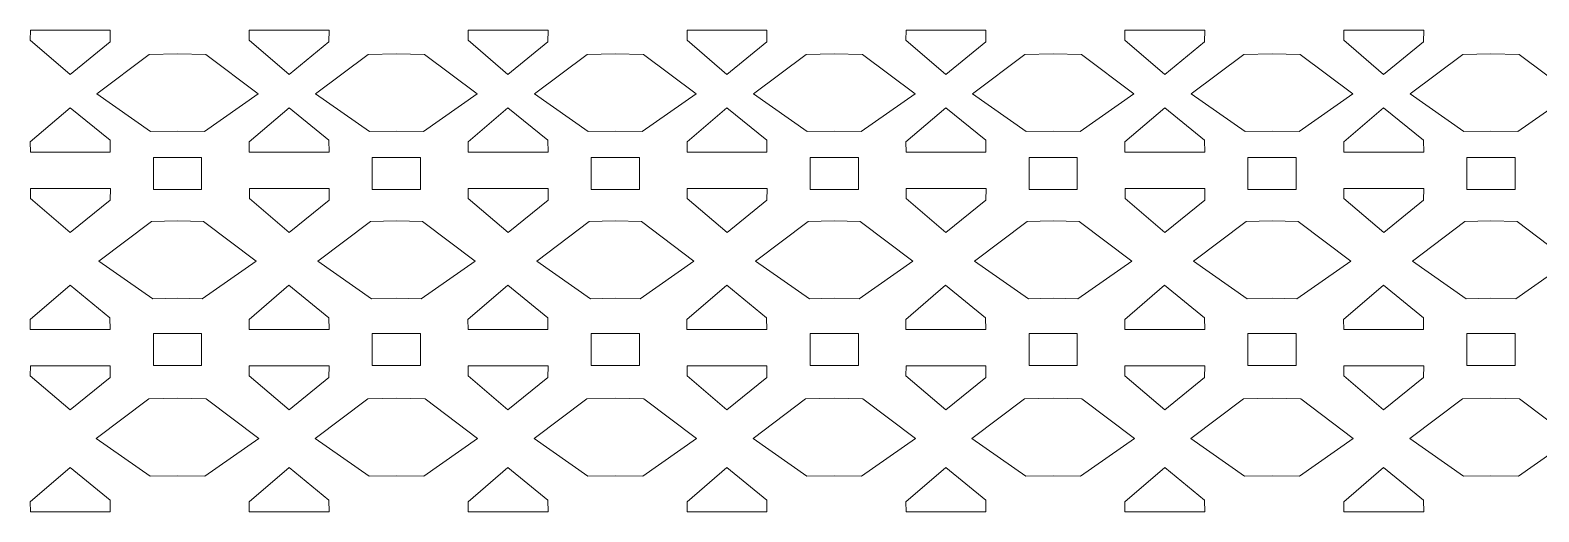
# Model space of a CAD drawing. Header units: centimetres. Extents: x 48.6 to 144.2, y -26.5 to -11.5.
# Drawn here: x 48.56 to 95.48, y -26.52 to -11.52 of the extents above; entities that cross this region are included whole.
import ezdxf

# ---------------------------------------------------------------- set-up
doc = ezdxf.new("R2010")
doc.units = ezdxf.units.CM
doc.header["$MEASUREMENT"] = 0
doc.layers.add('Katman 1', color=7, linetype='Continuous')

msp = doc.modelspace()

# ---------------------------------------------------------------- linework, layer by layer
at = {"layer": 'Katman 1', "color": 250, "lineweight": 20}
for points, knots in [([(48.56285, -11.52119), (48.56285, -11.52119), (51.04819, -11.52119), (51.04819, -11.52119), (51.04819, -11.52119), (51.0415, -11.8886), (51.0415, -11.8886), (51.0415, -11.8886), (49.80057, -12.89728), (49.80057, -12.89728), (49.80057, -12.89728), (48.56167, -11.83512), (48.56167, -11.83512), (48.56167, -11.83512), (48.56285, -11.52119), (48.56285, -11.52119)], [0, 0, 0, 0, 0.2, 0.2, 0.2, 0.4, 0.4, 0.4, 0.6, 0.6, 0.6, 0.8, 0.8, 0.8, 1, 1, 1, 1]), ([(55.37227, -11.52119), (55.37227, -11.52119), (57.85761, -11.52119), (57.85761, -11.52119), (57.85761, -11.52119), (57.85092, -11.8886), (57.85092, -11.8886), (57.85092, -11.8886), (56.60999, -12.89728), (56.60999, -12.89728), (56.60999, -12.89728), (55.37109, -11.83512), (55.37109, -11.83512), (55.37109, -11.83512), (55.37227, -11.52119), (55.37227, -11.52119)], [0, 0, 0, 0, 0.2, 0.2, 0.2, 0.4, 0.4, 0.4, 0.6, 0.6, 0.6, 0.8, 0.8, 0.8, 1, 1, 1, 1]), ([(62.18169, -11.52119), (62.18169, -11.52119), (64.66703, -11.52119), (64.66703, -11.52119), (64.66703, -11.52119), (64.66034, -11.8886), (64.66034, -11.8886), (64.66034, -11.8886), (63.41941, -12.89728), (63.41941, -12.89728), (63.41941, -12.89728), (62.18051, -11.83512), (62.18051, -11.83512), (62.18051, -11.83512), (62.18169, -11.52119), (62.18169, -11.52119)], [0, 0, 0, 0, 0.2, 0.2, 0.2, 0.4, 0.4, 0.4, 0.6, 0.6, 0.6, 0.8, 0.8, 0.8, 1, 1, 1, 1]), ([(68.99111, -11.52119), (68.99111, -11.52119), (71.47645, -11.52119), (71.47645, -11.52119), (71.47645, -11.52119), (71.46976, -11.8886), (71.46976, -11.8886), (71.46976, -11.8886), (70.22883, -12.89728), (70.22883, -12.89728), (70.22883, -12.89728), (68.98993, -11.83512), (68.98993, -11.83512), (68.98993, -11.83512), (68.99111, -11.52119), (68.99111, -11.52119)], [0, 0, 0, 0, 0.2, 0.2, 0.2, 0.4, 0.4, 0.4, 0.6, 0.6, 0.6, 0.8, 0.8, 0.8, 1, 1, 1, 1]), ([(75.80053, -11.52119), (75.80053, -11.52119), (78.28587, -11.52119), (78.28587, -11.52119), (78.28587, -11.52119), (78.27918, -11.8886), (78.27918, -11.8886), (78.27918, -11.8886), (77.03825, -12.89728), (77.03825, -12.89728), (77.03825, -12.89728), (75.79935, -11.83512), (75.79935, -11.83512), (75.79935, -11.83512), (75.80053, -11.52119), (75.80053, -11.52119)], [0, 0, 0, 0, 0.2, 0.2, 0.2, 0.4, 0.4, 0.4, 0.6, 0.6, 0.6, 0.8, 0.8, 0.8, 1, 1, 1, 1]), ([(82.60995, -11.52119), (82.60995, -11.52119), (85.09529, -11.52119), (85.09529, -11.52119), (85.09529, -11.52119), (85.0886, -11.8886), (85.0886, -11.8886), (85.0886, -11.8886), (83.84767, -12.89728), (83.84767, -12.89728), (83.84767, -12.89728), (82.60877, -11.83512), (82.60877, -11.83512), (82.60877, -11.83512), (82.60995, -11.52119), (82.60995, -11.52119)], [0, 0, 0, 0, 0.2, 0.2, 0.2, 0.4, 0.4, 0.4, 0.6, 0.6, 0.6, 0.8, 0.8, 0.8, 1, 1, 1, 1]), ([(89.41937, -11.52119), (89.41937, -11.52119), (91.90471, -11.52119), (91.90471, -11.52119), (91.90471, -11.52119), (91.89802, -11.8886), (91.89802, -11.8886), (91.89802, -11.8886), (90.65709, -12.89728), (90.65709, -12.89728), (90.65709, -12.89728), (89.41819, -11.83512), (89.41819, -11.83512), (89.41819, -11.83512), (89.41937, -11.52119), (89.41937, -11.52119)], [0, 0, 0, 0, 0.2, 0.2, 0.2, 0.4, 0.4, 0.4, 0.6, 0.6, 0.6, 0.8, 0.8, 0.8, 1, 1, 1, 1]), ([(53.14014, -14.66403), (53.14014, -14.66403), (52.3002, -14.67721), (52.3002, -14.67721), (52.3002, -14.67721), (50.62615, -13.50658), (50.62615, -13.50658), (50.62615, -13.50658), (52.26184, -12.27575), (52.26184, -12.27575), (52.26184, -12.27575), (53.14014, -12.25529), (53.14014, -12.25529)], [0, 0, 0, 0, 0.25, 0.25, 0.25, 0.5, 0.5, 0.5, 0.75, 0.75, 0.75, 1, 1, 1, 1]), ([(53.14014, -14.66403), (53.14014, -14.66403), (53.98008, -14.67721), (53.98008, -14.67721), (53.98008, -14.67721), (55.65413, -13.50658), (55.65413, -13.50658), (55.65413, -13.50658), (54.01844, -12.27575), (54.01844, -12.27575), (54.01844, -12.27575), (53.14014, -12.25529), (53.14014, -12.25529)], [0, 0, 0, 0, 0.25, 0.25, 0.25, 0.5, 0.5, 0.5, 0.75, 0.75, 0.75, 1, 1, 1, 1]), ([(59.94956, -14.66403), (59.94956, -14.66403), (59.10962, -14.67721), (59.10962, -14.67721), (59.10962, -14.67721), (57.43557, -13.50658), (57.43557, -13.50658), (57.43557, -13.50658), (59.07126, -12.27575), (59.07126, -12.27575), (59.07126, -12.27575), (59.94956, -12.25529), (59.94956, -12.25529)], [0, 0, 0, 0, 0.25, 0.25, 0.25, 0.5, 0.5, 0.5, 0.75, 0.75, 0.75, 1, 1, 1, 1]), ([(59.94956, -14.66403), (59.94956, -14.66403), (60.7895, -14.67721), (60.7895, -14.67721), (60.7895, -14.67721), (62.46355, -13.50658), (62.46355, -13.50658), (62.46355, -13.50658), (60.82786, -12.27575), (60.82786, -12.27575), (60.82786, -12.27575), (59.94956, -12.25529), (59.94956, -12.25529)], [0, 0, 0, 0, 0.25, 0.25, 0.25, 0.5, 0.5, 0.5, 0.75, 0.75, 0.75, 1, 1, 1, 1]), ([(66.75898, -14.66403), (66.75898, -14.66403), (65.91904, -14.67721), (65.91904, -14.67721), (65.91904, -14.67721), (64.24499, -13.50658), (64.24499, -13.50658), (64.24499, -13.50658), (65.88068, -12.27575), (65.88068, -12.27575), (65.88068, -12.27575), (66.75898, -12.25529), (66.75898, -12.25529)], [0, 0, 0, 0, 0.25, 0.25, 0.25, 0.5, 0.5, 0.5, 0.75, 0.75, 0.75, 1, 1, 1, 1]), ([(66.75898, -14.66403), (66.75898, -14.66403), (67.59892, -14.67721), (67.59892, -14.67721), (67.59892, -14.67721), (69.27297, -13.50658), (69.27297, -13.50658), (69.27297, -13.50658), (67.63728, -12.27575), (67.63728, -12.27575), (67.63728, -12.27575), (66.75898, -12.25529), (66.75898, -12.25529)], [0, 0, 0, 0, 0.25, 0.25, 0.25, 0.5, 0.5, 0.5, 0.75, 0.75, 0.75, 1, 1, 1, 1]), ([(73.5684, -14.66403), (73.5684, -14.66403), (72.72846, -14.67721), (72.72846, -14.67721), (72.72846, -14.67721), (71.05441, -13.50658), (71.05441, -13.50658), (71.05441, -13.50658), (72.6901, -12.27575), (72.6901, -12.27575), (72.6901, -12.27575), (73.5684, -12.25529), (73.5684, -12.25529)], [0, 0, 0, 0, 0.25, 0.25, 0.25, 0.5, 0.5, 0.5, 0.75, 0.75, 0.75, 1, 1, 1, 1]), ([(73.5684, -14.66403), (73.5684, -14.66403), (74.40834, -14.67721), (74.40834, -14.67721), (74.40834, -14.67721), (76.08239, -13.50658), (76.08239, -13.50658), (76.08239, -13.50658), (74.4467, -12.27575), (74.4467, -12.27575), (74.4467, -12.27575), (73.5684, -12.25529), (73.5684, -12.25529)], [0, 0, 0, 0, 0.25, 0.25, 0.25, 0.5, 0.5, 0.5, 0.75, 0.75, 0.75, 1, 1, 1, 1]), ([(80.37782, -14.66403), (80.37782, -14.66403), (79.53788, -14.67721), (79.53788, -14.67721), (79.53788, -14.67721), (77.86383, -13.50658), (77.86383, -13.50658), (77.86383, -13.50658), (79.49952, -12.27575), (79.49952, -12.27575), (79.49952, -12.27575), (80.37782, -12.25529), (80.37782, -12.25529)], [0, 0, 0, 0, 0.25, 0.25, 0.25, 0.5, 0.5, 0.5, 0.75, 0.75, 0.75, 1, 1, 1, 1]), ([(80.37782, -14.66403), (80.37782, -14.66403), (81.21776, -14.67721), (81.21776, -14.67721), (81.21776, -14.67721), (82.89181, -13.50658), (82.89181, -13.50658), (82.89181, -13.50658), (81.25612, -12.27575), (81.25612, -12.27575), (81.25612, -12.27575), (80.37782, -12.25529), (80.37782, -12.25529)], [0, 0, 0, 0, 0.25, 0.25, 0.25, 0.5, 0.5, 0.5, 0.75, 0.75, 0.75, 1, 1, 1, 1]), ([(87.18724, -14.66403), (87.18724, -14.66403), (86.3473, -14.67721), (86.3473, -14.67721), (86.3473, -14.67721), (84.67325, -13.50658), (84.67325, -13.50658), (84.67325, -13.50658), (86.30894, -12.27575), (86.30894, -12.27575), (86.30894, -12.27575), (87.18724, -12.25529), (87.18724, -12.25529)], [0, 0, 0, 0, 0.25, 0.25, 0.25, 0.5, 0.5, 0.5, 0.75, 0.75, 0.75, 1, 1, 1, 1]), ([(87.18724, -14.66403), (87.18724, -14.66403), (88.02718, -14.67721), (88.02718, -14.67721), (88.02718, -14.67721), (89.70123, -13.50658), (89.70123, -13.50658), (89.70123, -13.50658), (88.06554, -12.27575), (88.06554, -12.27575), (88.06554, -12.27575), (87.18724, -12.25529), (87.18724, -12.25529)], [0, 0, 0, 0, 0.25, 0.25, 0.25, 0.5, 0.5, 0.5, 0.75, 0.75, 0.75, 1, 1, 1, 1]), ([(93.99666, -14.66403), (93.99666, -14.66403), (93.15672, -14.67721), (93.15672, -14.67721), (93.15672, -14.67721), (91.48267, -13.50658), (91.48267, -13.50658), (91.48267, -13.50658), (93.11836, -12.27575), (93.11836, -12.27575), (93.11836, -12.27575), (93.99666, -12.25529), (93.99666, -12.25529)], [0, 0, 0, 0, 0.25, 0.25, 0.25, 0.5, 0.5, 0.5, 0.75, 0.75, 0.75, 1, 1, 1, 1]), ([(93.99666, -14.66403), (93.99666, -14.66403), (94.8366, -14.67721), (94.8366, -14.67721), (94.8366, -14.67721), (96.51065, -13.50658), (96.51065, -13.50658), (96.51065, -13.50658), (94.87496, -12.27575), (94.87496, -12.27575), (94.87496, -12.27575), (93.99666, -12.25529), (93.99666, -12.25529)], [0, 0, 0, 0, 0.25, 0.25, 0.25, 0.5, 0.5, 0.5, 0.75, 0.75, 0.75, 1, 1, 1, 1]), ([(48.56285, -15.31767), (48.56285, -15.31767), (51.04819, -15.31767), (51.04819, -15.31767), (51.04819, -15.31767), (51.0415, -14.95026), (51.0415, -14.95026), (51.0415, -14.95026), (49.80057, -13.94158), (49.80057, -13.94158), (49.80057, -13.94158), (48.56167, -15.00374), (48.56167, -15.00374), (48.56167, -15.00374), (48.56285, -15.31767), (48.56285, -15.31767)], [0, 0, 0, 0, 0.2, 0.2, 0.2, 0.4, 0.4, 0.4, 0.6, 0.6, 0.6, 0.8, 0.8, 0.8, 1, 1, 1, 1]), ([(55.37227, -15.31767), (55.37227, -15.31767), (57.85761, -15.31767), (57.85761, -15.31767), (57.85761, -15.31767), (57.85092, -14.95026), (57.85092, -14.95026), (57.85092, -14.95026), (56.60999, -13.94158), (56.60999, -13.94158), (56.60999, -13.94158), (55.37109, -15.00374), (55.37109, -15.00374), (55.37109, -15.00374), (55.37227, -15.31767), (55.37227, -15.31767)], [0, 0, 0, 0, 0.2, 0.2, 0.2, 0.4, 0.4, 0.4, 0.6, 0.6, 0.6, 0.8, 0.8, 0.8, 1, 1, 1, 1]), ([(62.18169, -15.31767), (62.18169, -15.31767), (64.66703, -15.31767), (64.66703, -15.31767), (64.66703, -15.31767), (64.66034, -14.95026), (64.66034, -14.95026), (64.66034, -14.95026), (63.41941, -13.94158), (63.41941, -13.94158), (63.41941, -13.94158), (62.18051, -15.00374), (62.18051, -15.00374), (62.18051, -15.00374), (62.18169, -15.31767), (62.18169, -15.31767)], [0, 0, 0, 0, 0.2, 0.2, 0.2, 0.4, 0.4, 0.4, 0.6, 0.6, 0.6, 0.8, 0.8, 0.8, 1, 1, 1, 1]), ([(68.99111, -15.31767), (68.99111, -15.31767), (71.47645, -15.31767), (71.47645, -15.31767), (71.47645, -15.31767), (71.46976, -14.95026), (71.46976, -14.95026), (71.46976, -14.95026), (70.22883, -13.94158), (70.22883, -13.94158), (70.22883, -13.94158), (68.98993, -15.00374), (68.98993, -15.00374), (68.98993, -15.00374), (68.99111, -15.31767), (68.99111, -15.31767)], [0, 0, 0, 0, 0.2, 0.2, 0.2, 0.4, 0.4, 0.4, 0.6, 0.6, 0.6, 0.8, 0.8, 0.8, 1, 1, 1, 1]), ([(75.80053, -15.31767), (75.80053, -15.31767), (78.28587, -15.31767), (78.28587, -15.31767), (78.28587, -15.31767), (78.27918, -14.95026), (78.27918, -14.95026), (78.27918, -14.95026), (77.03825, -13.94158), (77.03825, -13.94158), (77.03825, -13.94158), (75.79935, -15.00374), (75.79935, -15.00374), (75.79935, -15.00374), (75.80053, -15.31767), (75.80053, -15.31767)], [0, 0, 0, 0, 0.2, 0.2, 0.2, 0.4, 0.4, 0.4, 0.6, 0.6, 0.6, 0.8, 0.8, 0.8, 1, 1, 1, 1]), ([(82.60995, -15.31767), (82.60995, -15.31767), (85.09529, -15.31767), (85.09529, -15.31767), (85.09529, -15.31767), (85.0886, -14.95026), (85.0886, -14.95026), (85.0886, -14.95026), (83.84767, -13.94158), (83.84767, -13.94158), (83.84767, -13.94158), (82.60877, -15.00374), (82.60877, -15.00374), (82.60877, -15.00374), (82.60995, -15.31767), (82.60995, -15.31767)], [0, 0, 0, 0, 0.2, 0.2, 0.2, 0.4, 0.4, 0.4, 0.6, 0.6, 0.6, 0.8, 0.8, 0.8, 1, 1, 1, 1]), ([(89.41937, -15.31767), (89.41937, -15.31767), (91.90471, -15.31767), (91.90471, -15.31767), (91.90471, -15.31767), (91.89802, -14.95026), (91.89802, -14.95026), (91.89802, -14.95026), (90.65709, -13.94158), (90.65709, -13.94158), (90.65709, -13.94158), (89.41819, -15.00374), (89.41819, -15.00374), (89.41819, -15.00374), (89.41937, -15.31767), (89.41937, -15.31767)], [0, 0, 0, 0, 0.2, 0.2, 0.2, 0.4, 0.4, 0.4, 0.6, 0.6, 0.6, 0.8, 0.8, 0.8, 1, 1, 1, 1]), ([(53.14014, -16.48253), (53.14014, -16.48253), (52.39014, -16.48253), (52.39014, -16.48253), (52.39014, -16.48253), (52.39014, -15.48253), (52.39014, -15.48253), (52.39014, -15.48253), (53.14014, -15.48253), (53.14014, -15.48253)], [0, 0, 0, 0, 0.33333333, 0.33333333, 0.33333333, 0.66666667, 0.66666667, 0.66666667, 1, 1, 1, 1]), ([(53.14014, -16.48253), (53.14014, -16.48253), (53.89014, -16.48253), (53.89014, -16.48253), (53.89014, -16.48253), (53.89014, -15.48253), (53.89014, -15.48253), (53.89014, -15.48253), (53.14014, -15.48253), (53.14014, -15.48253)], [0, 0, 0, 0, 0.33333333, 0.33333333, 0.33333333, 0.66666667, 0.66666667, 0.66666667, 1, 1, 1, 1]), ([(59.94956, -16.48253), (59.94956, -16.48253), (59.19956, -16.48253), (59.19956, -16.48253), (59.19956, -16.48253), (59.19956, -15.48253), (59.19956, -15.48253), (59.19956, -15.48253), (59.94956, -15.48253), (59.94956, -15.48253)], [0, 0, 0, 0, 0.33333333, 0.33333333, 0.33333333, 0.66666667, 0.66666667, 0.66666667, 1, 1, 1, 1]), ([(59.94956, -16.48253), (59.94956, -16.48253), (60.69956, -16.48253), (60.69956, -16.48253), (60.69956, -16.48253), (60.69956, -15.48253), (60.69956, -15.48253), (60.69956, -15.48253), (59.94956, -15.48253), (59.94956, -15.48253)], [0, 0, 0, 0, 0.33333333, 0.33333333, 0.33333333, 0.66666667, 0.66666667, 0.66666667, 1, 1, 1, 1]), ([(66.75898, -16.48253), (66.75898, -16.48253), (66.00898, -16.48253), (66.00898, -16.48253), (66.00898, -16.48253), (66.00898, -15.48253), (66.00898, -15.48253), (66.00898, -15.48253), (66.75898, -15.48253), (66.75898, -15.48253)], [0, 0, 0, 0, 0.33333333, 0.33333333, 0.33333333, 0.66666667, 0.66666667, 0.66666667, 1, 1, 1, 1]), ([(66.75898, -16.48253), (66.75898, -16.48253), (67.50898, -16.48253), (67.50898, -16.48253), (67.50898, -16.48253), (67.50898, -15.48253), (67.50898, -15.48253), (67.50898, -15.48253), (66.75898, -15.48253), (66.75898, -15.48253)], [0, 0, 0, 0, 0.33333333, 0.33333333, 0.33333333, 0.66666667, 0.66666667, 0.66666667, 1, 1, 1, 1]), ([(73.5684, -16.48253), (73.5684, -16.48253), (72.8184, -16.48253), (72.8184, -16.48253), (72.8184, -16.48253), (72.8184, -15.48253), (72.8184, -15.48253), (72.8184, -15.48253), (73.5684, -15.48253), (73.5684, -15.48253)], [0, 0, 0, 0, 0.33333333, 0.33333333, 0.33333333, 0.66666667, 0.66666667, 0.66666667, 1, 1, 1, 1]), ([(73.5684, -16.48253), (73.5684, -16.48253), (74.3184, -16.48253), (74.3184, -16.48253), (74.3184, -16.48253), (74.3184, -15.48253), (74.3184, -15.48253), (74.3184, -15.48253), (73.5684, -15.48253), (73.5684, -15.48253)], [0, 0, 0, 0, 0.33333333, 0.33333333, 0.33333333, 0.66666667, 0.66666667, 0.66666667, 1, 1, 1, 1]), ([(80.37782, -16.48253), (80.37782, -16.48253), (79.62782, -16.48253), (79.62782, -16.48253), (79.62782, -16.48253), (79.62782, -15.48253), (79.62782, -15.48253), (79.62782, -15.48253), (80.37782, -15.48253), (80.37782, -15.48253)], [0, 0, 0, 0, 0.33333333, 0.33333333, 0.33333333, 0.66666667, 0.66666667, 0.66666667, 1, 1, 1, 1]), ([(80.37782, -16.48253), (80.37782, -16.48253), (81.12782, -16.48253), (81.12782, -16.48253), (81.12782, -16.48253), (81.12782, -15.48253), (81.12782, -15.48253), (81.12782, -15.48253), (80.37782, -15.48253), (80.37782, -15.48253)], [0, 0, 0, 0, 0.33333333, 0.33333333, 0.33333333, 0.66666667, 0.66666667, 0.66666667, 1, 1, 1, 1]), ([(87.18724, -16.48253), (87.18724, -16.48253), (86.43724, -16.48253), (86.43724, -16.48253), (86.43724, -16.48253), (86.43724, -15.48253), (86.43724, -15.48253), (86.43724, -15.48253), (87.18724, -15.48253), (87.18724, -15.48253)], [0, 0, 0, 0, 0.33333333, 0.33333333, 0.33333333, 0.66666667, 0.66666667, 0.66666667, 1, 1, 1, 1]), ([(87.18724, -16.48253), (87.18724, -16.48253), (87.93724, -16.48253), (87.93724, -16.48253), (87.93724, -16.48253), (87.93724, -15.48253), (87.93724, -15.48253), (87.93724, -15.48253), (87.18724, -15.48253), (87.18724, -15.48253)], [0, 0, 0, 0, 0.33333333, 0.33333333, 0.33333333, 0.66666667, 0.66666667, 0.66666667, 1, 1, 1, 1]), ([(93.99666, -16.48253), (93.99666, -16.48253), (93.24666, -16.48253), (93.24666, -16.48253), (93.24666, -16.48253), (93.24666, -15.48253), (93.24666, -15.48253), (93.24666, -15.48253), (93.99666, -15.48253), (93.99666, -15.48253)], [0, 0, 0, 0, 0.33333333, 0.33333333, 0.33333333, 0.66666667, 0.66666667, 0.66666667, 1, 1, 1, 1]), ([(93.99666, -16.48253), (93.99666, -16.48253), (94.74666, -16.48253), (94.74666, -16.48253), (94.74666, -16.48253), (94.74666, -15.48253), (94.74666, -15.48253), (94.74666, -15.48253), (93.99666, -15.48253), (93.99666, -15.48253)], [0, 0, 0, 0, 0.33333333, 0.33333333, 0.33333333, 0.66666667, 0.66666667, 0.66666667, 1, 1, 1, 1]), ([(48.56721, -16.44713), (48.56721, -16.44713), (51.05255, -16.44713), (51.05255, -16.44713), (51.05255, -16.44713), (51.04586, -16.81454), (51.04586, -16.81454), (51.04586, -16.81454), (49.80493, -17.82322), (49.80493, -17.82322), (49.80493, -17.82322), (48.56603, -16.76106), (48.56603, -16.76106), (48.56603, -16.76106), (48.56721, -16.44713), (48.56721, -16.44713)], [0, 0, 0, 0, 0.2, 0.2, 0.2, 0.4, 0.4, 0.4, 0.6, 0.6, 0.6, 0.8, 0.8, 0.8, 1, 1, 1, 1]), ([(55.37663, -16.44713), (55.37663, -16.44713), (57.86197, -16.44713), (57.86197, -16.44713), (57.86197, -16.44713), (57.85528, -16.81454), (57.85528, -16.81454), (57.85528, -16.81454), (56.61435, -17.82322), (56.61435, -17.82322), (56.61435, -17.82322), (55.37545, -16.76106), (55.37545, -16.76106), (55.37545, -16.76106), (55.37663, -16.44713), (55.37663, -16.44713)], [0, 0, 0, 0, 0.2, 0.2, 0.2, 0.4, 0.4, 0.4, 0.6, 0.6, 0.6, 0.8, 0.8, 0.8, 1, 1, 1, 1]), ([(62.18605, -16.44713), (62.18605, -16.44713), (64.67139, -16.44713), (64.67139, -16.44713), (64.67139, -16.44713), (64.6647, -16.81454), (64.6647, -16.81454), (64.6647, -16.81454), (63.42377, -17.82322), (63.42377, -17.82322), (63.42377, -17.82322), (62.18487, -16.76106), (62.18487, -16.76106), (62.18487, -16.76106), (62.18605, -16.44713), (62.18605, -16.44713)], [0, 0, 0, 0, 0.2, 0.2, 0.2, 0.4, 0.4, 0.4, 0.6, 0.6, 0.6, 0.8, 0.8, 0.8, 1, 1, 1, 1]), ([(68.99547, -16.44713), (68.99547, -16.44713), (71.48081, -16.44713), (71.48081, -16.44713), (71.48081, -16.44713), (71.47412, -16.81454), (71.47412, -16.81454), (71.47412, -16.81454), (70.23319, -17.82322), (70.23319, -17.82322), (70.23319, -17.82322), (68.99429, -16.76106), (68.99429, -16.76106), (68.99429, -16.76106), (68.99547, -16.44713), (68.99547, -16.44713)], [0, 0, 0, 0, 0.2, 0.2, 0.2, 0.4, 0.4, 0.4, 0.6, 0.6, 0.6, 0.8, 0.8, 0.8, 1, 1, 1, 1]), ([(75.80489, -16.44713), (75.80489, -16.44713), (78.29023, -16.44713), (78.29023, -16.44713), (78.29023, -16.44713), (78.28354, -16.81454), (78.28354, -16.81454), (78.28354, -16.81454), (77.04261, -17.82322), (77.04261, -17.82322), (77.04261, -17.82322), (75.80371, -16.76106), (75.80371, -16.76106), (75.80371, -16.76106), (75.80489, -16.44713), (75.80489, -16.44713)], [0, 0, 0, 0, 0.2, 0.2, 0.2, 0.4, 0.4, 0.4, 0.6, 0.6, 0.6, 0.8, 0.8, 0.8, 1, 1, 1, 1]), ([(82.61431, -16.44713), (82.61431, -16.44713), (85.09965, -16.44713), (85.09965, -16.44713), (85.09965, -16.44713), (85.09296, -16.81454), (85.09296, -16.81454), (85.09296, -16.81454), (83.85203, -17.82322), (83.85203, -17.82322), (83.85203, -17.82322), (82.61313, -16.76106), (82.61313, -16.76106), (82.61313, -16.76106), (82.61431, -16.44713), (82.61431, -16.44713)], [0, 0, 0, 0, 0.2, 0.2, 0.2, 0.4, 0.4, 0.4, 0.6, 0.6, 0.6, 0.8, 0.8, 0.8, 1, 1, 1, 1]), ([(89.42373, -16.44713), (89.42373, -16.44713), (91.90907, -16.44713), (91.90907, -16.44713), (91.90907, -16.44713), (91.90238, -16.81454), (91.90238, -16.81454), (91.90238, -16.81454), (90.66145, -17.82322), (90.66145, -17.82322), (90.66145, -17.82322), (89.42255, -16.76106), (89.42255, -16.76106), (89.42255, -16.76106), (89.42373, -16.44713), (89.42373, -16.44713)], [0, 0, 0, 0, 0.2, 0.2, 0.2, 0.4, 0.4, 0.4, 0.6, 0.6, 0.6, 0.8, 0.8, 0.8, 1, 1, 1, 1]), ([(53.14014, -19.87158), (53.14014, -19.87158), (52.36855, -19.88369), (52.36855, -19.88369), (52.36855, -19.88369), (50.6945, -18.71306), (50.6945, -18.71306), (50.6945, -18.71306), (52.33019, -17.48223), (52.33019, -17.48223), (52.33019, -17.48223), (53.14014, -17.46336), (53.14014, -17.46336)], [0, 0, 0, 0, 0.25, 0.25, 0.25, 0.5, 0.5, 0.5, 0.75, 0.75, 0.75, 1, 1, 1, 1]), ([(53.14014, -19.87158), (53.14014, -19.87158), (53.91173, -19.88369), (53.91173, -19.88369), (53.91173, -19.88369), (55.58578, -18.71306), (55.58578, -18.71306), (55.58578, -18.71306), (53.95009, -17.48223), (53.95009, -17.48223), (53.95009, -17.48223), (53.14014, -17.46336), (53.14014, -17.46336)], [0, 0, 0, 0, 0.25, 0.25, 0.25, 0.5, 0.5, 0.5, 0.75, 0.75, 0.75, 1, 1, 1, 1]), ([(59.94956, -19.87158), (59.94956, -19.87158), (59.17797, -19.88369), (59.17797, -19.88369), (59.17797, -19.88369), (57.50392, -18.71306), (57.50392, -18.71306), (57.50392, -18.71306), (59.13961, -17.48223), (59.13961, -17.48223), (59.13961, -17.48223), (59.94956, -17.46336), (59.94956, -17.46336)], [0, 0, 0, 0, 0.25, 0.25, 0.25, 0.5, 0.5, 0.5, 0.75, 0.75, 0.75, 1, 1, 1, 1]), ([(59.94956, -19.87158), (59.94956, -19.87158), (60.72115, -19.88369), (60.72115, -19.88369), (60.72115, -19.88369), (62.3952, -18.71306), (62.3952, -18.71306), (62.3952, -18.71306), (60.75951, -17.48223), (60.75951, -17.48223), (60.75951, -17.48223), (59.94956, -17.46336), (59.94956, -17.46336)], [0, 0, 0, 0, 0.25, 0.25, 0.25, 0.5, 0.5, 0.5, 0.75, 0.75, 0.75, 1, 1, 1, 1]), ([(66.75898, -19.87158), (66.75898, -19.87158), (65.98739, -19.88369), (65.98739, -19.88369), (65.98739, -19.88369), (64.31334, -18.71306), (64.31334, -18.71306), (64.31334, -18.71306), (65.94903, -17.48223), (65.94903, -17.48223), (65.94903, -17.48223), (66.75898, -17.46336), (66.75898, -17.46336)], [0, 0, 0, 0, 0.25, 0.25, 0.25, 0.5, 0.5, 0.5, 0.75, 0.75, 0.75, 1, 1, 1, 1]), ([(66.75898, -19.87158), (66.75898, -19.87158), (67.53057, -19.88369), (67.53057, -19.88369), (67.53057, -19.88369), (69.20462, -18.71306), (69.20462, -18.71306), (69.20462, -18.71306), (67.56893, -17.48223), (67.56893, -17.48223), (67.56893, -17.48223), (66.75898, -17.46336), (66.75898, -17.46336)], [0, 0, 0, 0, 0.25, 0.25, 0.25, 0.5, 0.5, 0.5, 0.75, 0.75, 0.75, 1, 1, 1, 1]), ([(73.5684, -19.87158), (73.5684, -19.87158), (72.79681, -19.88369), (72.79681, -19.88369), (72.79681, -19.88369), (71.12276, -18.71306), (71.12276, -18.71306), (71.12276, -18.71306), (72.75845, -17.48223), (72.75845, -17.48223), (72.75845, -17.48223), (73.5684, -17.46336), (73.5684, -17.46336)], [0, 0, 0, 0, 0.25, 0.25, 0.25, 0.5, 0.5, 0.5, 0.75, 0.75, 0.75, 1, 1, 1, 1]), ([(73.5684, -19.87158), (73.5684, -19.87158), (74.33999, -19.88369), (74.33999, -19.88369), (74.33999, -19.88369), (76.01404, -18.71306), (76.01404, -18.71306), (76.01404, -18.71306), (74.37835, -17.48223), (74.37835, -17.48223), (74.37835, -17.48223), (73.5684, -17.46336), (73.5684, -17.46336)], [0, 0, 0, 0, 0.25, 0.25, 0.25, 0.5, 0.5, 0.5, 0.75, 0.75, 0.75, 1, 1, 1, 1]), ([(80.37782, -19.87158), (80.37782, -19.87158), (79.60623, -19.88369), (79.60623, -19.88369), (79.60623, -19.88369), (77.93218, -18.71306), (77.93218, -18.71306), (77.93218, -18.71306), (79.56787, -17.48223), (79.56787, -17.48223), (79.56787, -17.48223), (80.37782, -17.46336), (80.37782, -17.46336)], [0, 0, 0, 0, 0.25, 0.25, 0.25, 0.5, 0.5, 0.5, 0.75, 0.75, 0.75, 1, 1, 1, 1]), ([(80.37782, -19.87158), (80.37782, -19.87158), (81.14941, -19.88369), (81.14941, -19.88369), (81.14941, -19.88369), (82.82346, -18.71306), (82.82346, -18.71306), (82.82346, -18.71306), (81.18777, -17.48223), (81.18777, -17.48223), (81.18777, -17.48223), (80.37782, -17.46336), (80.37782, -17.46336)], [0, 0, 0, 0, 0.25, 0.25, 0.25, 0.5, 0.5, 0.5, 0.75, 0.75, 0.75, 1, 1, 1, 1]), ([(87.18724, -19.87158), (87.18724, -19.87158), (86.41565, -19.88369), (86.41565, -19.88369), (86.41565, -19.88369), (84.7416, -18.71306), (84.7416, -18.71306), (84.7416, -18.71306), (86.37729, -17.48223), (86.37729, -17.48223), (86.37729, -17.48223), (87.18724, -17.46336), (87.18724, -17.46336)], [0, 0, 0, 0, 0.25, 0.25, 0.25, 0.5, 0.5, 0.5, 0.75, 0.75, 0.75, 1, 1, 1, 1]), ([(87.18724, -19.87158), (87.18724, -19.87158), (87.95883, -19.88369), (87.95883, -19.88369), (87.95883, -19.88369), (89.63288, -18.71306), (89.63288, -18.71306), (89.63288, -18.71306), (87.99719, -17.48223), (87.99719, -17.48223), (87.99719, -17.48223), (87.18724, -17.46336), (87.18724, -17.46336)], [0, 0, 0, 0, 0.25, 0.25, 0.25, 0.5, 0.5, 0.5, 0.75, 0.75, 0.75, 1, 1, 1, 1]), ([(93.99666, -19.87158), (93.99666, -19.87158), (93.22507, -19.88369), (93.22507, -19.88369), (93.22507, -19.88369), (91.55102, -18.71306), (91.55102, -18.71306), (91.55102, -18.71306), (93.18671, -17.48223), (93.18671, -17.48223), (93.18671, -17.48223), (93.99666, -17.46336), (93.99666, -17.46336)], [0, 0, 0, 0, 0.25, 0.25, 0.25, 0.5, 0.5, 0.5, 0.75, 0.75, 0.75, 1, 1, 1, 1]), ([(93.99666, -19.87158), (93.99666, -19.87158), (94.76825, -19.88369), (94.76825, -19.88369), (94.76825, -19.88369), (96.4423, -18.71306), (96.4423, -18.71306), (96.4423, -18.71306), (94.80661, -17.48223), (94.80661, -17.48223), (94.80661, -17.48223), (93.99666, -17.46336), (93.99666, -17.46336)], [0, 0, 0, 0, 0.25, 0.25, 0.25, 0.5, 0.5, 0.5, 0.75, 0.75, 0.75, 1, 1, 1, 1]), ([(48.55849, -20.8423), (48.55849, -20.8423), (51.04383, -20.8423), (51.04383, -20.8423), (51.04383, -20.8423), (51.03714, -20.47489), (51.03714, -20.47489), (51.03714, -20.47489), (49.79621, -19.46621), (49.79621, -19.46621), (49.79621, -19.46621), (48.55731, -20.52838), (48.55731, -20.52838), (48.55731, -20.52838), (48.55849, -20.8423), (48.55849, -20.8423)], [0, 0, 0, 0, 0.2, 0.2, 0.2, 0.4, 0.4, 0.4, 0.6, 0.6, 0.6, 0.8, 0.8, 0.8, 1, 1, 1, 1]), ([(55.36791, -20.8423), (55.36791, -20.8423), (57.85325, -20.8423), (57.85325, -20.8423), (57.85325, -20.8423), (57.84656, -20.47489), (57.84656, -20.47489), (57.84656, -20.47489), (56.60563, -19.46621), (56.60563, -19.46621), (56.60563, -19.46621), (55.36673, -20.52838), (55.36673, -20.52838), (55.36673, -20.52838), (55.36791, -20.8423), (55.36791, -20.8423)], [0, 0, 0, 0, 0.2, 0.2, 0.2, 0.4, 0.4, 0.4, 0.6, 0.6, 0.6, 0.8, 0.8, 0.8, 1, 1, 1, 1]), ([(62.17733, -20.8423), (62.17733, -20.8423), (64.66267, -20.8423), (64.66267, -20.8423), (64.66267, -20.8423), (64.65598, -20.47489), (64.65598, -20.47489), (64.65598, -20.47489), (63.41505, -19.46621), (63.41505, -19.46621), (63.41505, -19.46621), (62.17615, -20.52838), (62.17615, -20.52838), (62.17615, -20.52838), (62.17733, -20.8423), (62.17733, -20.8423)], [0, 0, 0, 0, 0.2, 0.2, 0.2, 0.4, 0.4, 0.4, 0.6, 0.6, 0.6, 0.8, 0.8, 0.8, 1, 1, 1, 1]), ([(68.98675, -20.8423), (68.98675, -20.8423), (71.47209, -20.8423), (71.47209, -20.8423), (71.47209, -20.8423), (71.4654, -20.47489), (71.4654, -20.47489), (71.4654, -20.47489), (70.22447, -19.46621), (70.22447, -19.46621), (70.22447, -19.46621), (68.98557, -20.52838), (68.98557, -20.52838), (68.98557, -20.52838), (68.98675, -20.8423), (68.98675, -20.8423)], [0, 0, 0, 0, 0.2, 0.2, 0.2, 0.4, 0.4, 0.4, 0.6, 0.6, 0.6, 0.8, 0.8, 0.8, 1, 1, 1, 1]), ([(75.79617, -20.8423), (75.79617, -20.8423), (78.28151, -20.8423), (78.28151, -20.8423), (78.28151, -20.8423), (78.27482, -20.47489), (78.27482, -20.47489), (78.27482, -20.47489), (77.03389, -19.46621), (77.03389, -19.46621), (77.03389, -19.46621), (75.79499, -20.52838), (75.79499, -20.52838), (75.79499, -20.52838), (75.79617, -20.8423), (75.79617, -20.8423)], [0, 0, 0, 0, 0.2, 0.2, 0.2, 0.4, 0.4, 0.4, 0.6, 0.6, 0.6, 0.8, 0.8, 0.8, 1, 1, 1, 1]), ([(82.60559, -20.8423), (82.60559, -20.8423), (85.09093, -20.8423), (85.09093, -20.8423), (85.09093, -20.8423), (85.08424, -20.47489), (85.08424, -20.47489), (85.08424, -20.47489), (83.84331, -19.46621), (83.84331, -19.46621), (83.84331, -19.46621), (82.60441, -20.52838), (82.60441, -20.52838), (82.60441, -20.52838), (82.60559, -20.8423), (82.60559, -20.8423)], [0, 0, 0, 0, 0.2, 0.2, 0.2, 0.4, 0.4, 0.4, 0.6, 0.6, 0.6, 0.8, 0.8, 0.8, 1, 1, 1, 1]), ([(89.41501, -20.8423), (89.41501, -20.8423), (91.90035, -20.8423), (91.90035, -20.8423), (91.90035, -20.8423), (91.89366, -20.47489), (91.89366, -20.47489), (91.89366, -20.47489), (90.65273, -19.46621), (90.65273, -19.46621), (90.65273, -19.46621), (89.41383, -20.52838), (89.41383, -20.52838), (89.41383, -20.52838), (89.41501, -20.8423), (89.41501, -20.8423)], [0, 0, 0, 0, 0.2, 0.2, 0.2, 0.4, 0.4, 0.4, 0.6, 0.6, 0.6, 0.8, 0.8, 0.8, 1, 1, 1, 1]), ([(53.14014, -21.96481), (53.14014, -21.96481), (52.39014, -21.96481), (52.39014, -21.96481), (52.39014, -21.96481), (52.39014, -20.96481), (52.39014, -20.96481), (52.39014, -20.96481), (53.14014, -20.96481), (53.14014, -20.96481)], [0, 0, 0, 0, 0.33333333, 0.33333333, 0.33333333, 0.66666667, 0.66666667, 0.66666667, 1, 1, 1, 1]), ([(53.14014, -21.96481), (53.14014, -21.96481), (53.89014, -21.96481), (53.89014, -21.96481), (53.89014, -21.96481), (53.89014, -20.96481), (53.89014, -20.96481), (53.89014, -20.96481), (53.14014, -20.96481), (53.14014, -20.96481)], [0, 0, 0, 0, 0.33333333, 0.33333333, 0.33333333, 0.66666667, 0.66666667, 0.66666667, 1, 1, 1, 1]), ([(59.94956, -21.96481), (59.94956, -21.96481), (59.19956, -21.96481), (59.19956, -21.96481), (59.19956, -21.96481), (59.19956, -20.96481), (59.19956, -20.96481), (59.19956, -20.96481), (59.94956, -20.96481), (59.94956, -20.96481)], [0, 0, 0, 0, 0.33333333, 0.33333333, 0.33333333, 0.66666667, 0.66666667, 0.66666667, 1, 1, 1, 1]), ([(59.94956, -21.96481), (59.94956, -21.96481), (60.69956, -21.96481), (60.69956, -21.96481), (60.69956, -21.96481), (60.69956, -20.96481), (60.69956, -20.96481), (60.69956, -20.96481), (59.94956, -20.96481), (59.94956, -20.96481)], [0, 0, 0, 0, 0.33333333, 0.33333333, 0.33333333, 0.66666667, 0.66666667, 0.66666667, 1, 1, 1, 1]), ([(66.75898, -21.96481), (66.75898, -21.96481), (66.00898, -21.96481), (66.00898, -21.96481), (66.00898, -21.96481), (66.00898, -20.96481), (66.00898, -20.96481), (66.00898, -20.96481), (66.75898, -20.96481), (66.75898, -20.96481)], [0, 0, 0, 0, 0.33333333, 0.33333333, 0.33333333, 0.66666667, 0.66666667, 0.66666667, 1, 1, 1, 1]), ([(66.75898, -21.96481), (66.75898, -21.96481), (67.50898, -21.96481), (67.50898, -21.96481), (67.50898, -21.96481), (67.50898, -20.96481), (67.50898, -20.96481), (67.50898, -20.96481), (66.75898, -20.96481), (66.75898, -20.96481)], [0, 0, 0, 0, 0.33333333, 0.33333333, 0.33333333, 0.66666667, 0.66666667, 0.66666667, 1, 1, 1, 1]), ([(73.5684, -21.96481), (73.5684, -21.96481), (72.8184, -21.96481), (72.8184, -21.96481), (72.8184, -21.96481), (72.8184, -20.96481), (72.8184, -20.96481), (72.8184, -20.96481), (73.5684, -20.96481), (73.5684, -20.96481)], [0, 0, 0, 0, 0.33333333, 0.33333333, 0.33333333, 0.66666667, 0.66666667, 0.66666667, 1, 1, 1, 1]), ([(73.5684, -21.96481), (73.5684, -21.96481), (74.3184, -21.96481), (74.3184, -21.96481), (74.3184, -21.96481), (74.3184, -20.96481), (74.3184, -20.96481), (74.3184, -20.96481), (73.5684, -20.96481), (73.5684, -20.96481)], [0, 0, 0, 0, 0.33333333, 0.33333333, 0.33333333, 0.66666667, 0.66666667, 0.66666667, 1, 1, 1, 1]), ([(80.37782, -21.96481), (80.37782, -21.96481), (79.62782, -21.96481), (79.62782, -21.96481), (79.62782, -21.96481), (79.62782, -20.96481), (79.62782, -20.96481), (79.62782, -20.96481), (80.37782, -20.96481), (80.37782, -20.96481)], [0, 0, 0, 0, 0.33333333, 0.33333333, 0.33333333, 0.66666667, 0.66666667, 0.66666667, 1, 1, 1, 1]), ([(80.37782, -21.96481), (80.37782, -21.96481), (81.12782, -21.96481), (81.12782, -21.96481), (81.12782, -21.96481), (81.12782, -20.96481), (81.12782, -20.96481), (81.12782, -20.96481), (80.37782, -20.96481), (80.37782, -20.96481)], [0, 0, 0, 0, 0.33333333, 0.33333333, 0.33333333, 0.66666667, 0.66666667, 0.66666667, 1, 1, 1, 1]), ([(87.18724, -21.96481), (87.18724, -21.96481), (86.43724, -21.96481), (86.43724, -21.96481), (86.43724, -21.96481), (86.43724, -20.96481), (86.43724, -20.96481), (86.43724, -20.96481), (87.18724, -20.96481), (87.18724, -20.96481)], [0, 0, 0, 0, 0.33333333, 0.33333333, 0.33333333, 0.66666667, 0.66666667, 0.66666667, 1, 1, 1, 1]), ([(87.18724, -21.96481), (87.18724, -21.96481), (87.93724, -21.96481), (87.93724, -21.96481), (87.93724, -21.96481), (87.93724, -20.96481), (87.93724, -20.96481), (87.93724, -20.96481), (87.18724, -20.96481), (87.18724, -20.96481)], [0, 0, 0, 0, 0.33333333, 0.33333333, 0.33333333, 0.66666667, 0.66666667, 0.66666667, 1, 1, 1, 1]), ([(93.99666, -21.96481), (93.99666, -21.96481), (93.24666, -21.96481), (93.24666, -21.96481), (93.24666, -21.96481), (93.24666, -20.96481), (93.24666, -20.96481), (93.24666, -20.96481), (93.99666, -20.96481), (93.99666, -20.96481)], [0, 0, 0, 0, 0.33333333, 0.33333333, 0.33333333, 0.66666667, 0.66666667, 0.66666667, 1, 1, 1, 1]), ([(93.99666, -21.96481), (93.99666, -21.96481), (94.74666, -21.96481), (94.74666, -21.96481), (94.74666, -21.96481), (94.74666, -20.96481), (94.74666, -20.96481), (94.74666, -20.96481), (93.99666, -20.96481), (93.99666, -20.96481)], [0, 0, 0, 0, 0.33333333, 0.33333333, 0.33333333, 0.66666667, 0.66666667, 0.66666667, 1, 1, 1, 1]), ([(48.56285, -21.97177), (48.56285, -21.97177), (51.04819, -21.97177), (51.04819, -21.97177), (51.04819, -21.97177), (51.0415, -22.33918), (51.0415, -22.33918), (51.0415, -22.33918), (49.80057, -23.34786), (49.80057, -23.34786), (49.80057, -23.34786), (48.56167, -22.28569), (48.56167, -22.28569), (48.56167, -22.28569), (48.56285, -21.97177), (48.56285, -21.97177)], [0, 0, 0, 0, 0.2, 0.2, 0.2, 0.4, 0.4, 0.4, 0.6, 0.6, 0.6, 0.8, 0.8, 0.8, 1, 1, 1, 1]), ([(55.37227, -21.97177), (55.37227, -21.97177), (57.85761, -21.97177), (57.85761, -21.97177), (57.85761, -21.97177), (57.85092, -22.33918), (57.85092, -22.33918), (57.85092, -22.33918), (56.60999, -23.34786), (56.60999, -23.34786), (56.60999, -23.34786), (55.37109, -22.28569), (55.37109, -22.28569), (55.37109, -22.28569), (55.37227, -21.97177), (55.37227, -21.97177)], [0, 0, 0, 0, 0.2, 0.2, 0.2, 0.4, 0.4, 0.4, 0.6, 0.6, 0.6, 0.8, 0.8, 0.8, 1, 1, 1, 1]), ([(62.18169, -21.97177), (62.18169, -21.97177), (64.66703, -21.97177), (64.66703, -21.97177), (64.66703, -21.97177), (64.66034, -22.33918), (64.66034, -22.33918), (64.66034, -22.33918), (63.41941, -23.34786), (63.41941, -23.34786), (63.41941, -23.34786), (62.18051, -22.28569), (62.18051, -22.28569), (62.18051, -22.28569), (62.18169, -21.97177), (62.18169, -21.97177)], [0, 0, 0, 0, 0.2, 0.2, 0.2, 0.4, 0.4, 0.4, 0.6, 0.6, 0.6, 0.8, 0.8, 0.8, 1, 1, 1, 1]), ([(68.99111, -21.97177), (68.99111, -21.97177), (71.47645, -21.97177), (71.47645, -21.97177), (71.47645, -21.97177), (71.46976, -22.33918), (71.46976, -22.33918), (71.46976, -22.33918), (70.22883, -23.34786), (70.22883, -23.34786), (70.22883, -23.34786), (68.98993, -22.28569), (68.98993, -22.28569), (68.98993, -22.28569), (68.99111, -21.97177), (68.99111, -21.97177)], [0, 0, 0, 0, 0.2, 0.2, 0.2, 0.4, 0.4, 0.4, 0.6, 0.6, 0.6, 0.8, 0.8, 0.8, 1, 1, 1, 1]), ([(75.80053, -21.97177), (75.80053, -21.97177), (78.28587, -21.97177), (78.28587, -21.97177), (78.28587, -21.97177), (78.27918, -22.33918), (78.27918, -22.33918), (78.27918, -22.33918), (77.03825, -23.34786), (77.03825, -23.34786), (77.03825, -23.34786), (75.79935, -22.28569), (75.79935, -22.28569), (75.79935, -22.28569), (75.80053, -21.97177), (75.80053, -21.97177)], [0, 0, 0, 0, 0.2, 0.2, 0.2, 0.4, 0.4, 0.4, 0.6, 0.6, 0.6, 0.8, 0.8, 0.8, 1, 1, 1, 1]), ([(82.60995, -21.97177), (82.60995, -21.97177), (85.09529, -21.97177), (85.09529, -21.97177), (85.09529, -21.97177), (85.0886, -22.33918), (85.0886, -22.33918), (85.0886, -22.33918), (83.84767, -23.34786), (83.84767, -23.34786), (83.84767, -23.34786), (82.60877, -22.28569), (82.60877, -22.28569), (82.60877, -22.28569), (82.60995, -21.97177), (82.60995, -21.97177)], [0, 0, 0, 0, 0.2, 0.2, 0.2, 0.4, 0.4, 0.4, 0.6, 0.6, 0.6, 0.8, 0.8, 0.8, 1, 1, 1, 1]), ([(89.41937, -21.97177), (89.41937, -21.97177), (91.90471, -21.97177), (91.90471, -21.97177), (91.90471, -21.97177), (91.89802, -22.33918), (91.89802, -22.33918), (91.89802, -22.33918), (90.65709, -23.34786), (90.65709, -23.34786), (90.65709, -23.34786), (89.41819, -22.28569), (89.41819, -22.28569), (89.41819, -22.28569), (89.41937, -21.97177), (89.41937, -21.97177)], [0, 0, 0, 0, 0.2, 0.2, 0.2, 0.4, 0.4, 0.4, 0.6, 0.6, 0.6, 0.8, 0.8, 0.8, 1, 1, 1, 1]), ([(53.14014, -25.3943), (53.14014, -25.3943), (52.2876, -25.40768), (52.2876, -25.40768), (52.2876, -25.40768), (50.61355, -24.23705), (50.61355, -24.23705), (50.61355, -24.23705), (52.24924, -23.00622), (52.24924, -23.00622), (52.24924, -23.00622), (53.14014, -22.98547), (53.14014, -22.98547)], [0, 0, 0, 0, 0.25, 0.25, 0.25, 0.5, 0.5, 0.5, 0.75, 0.75, 0.75, 1, 1, 1, 1]), ([(53.14014, -25.3943), (53.14014, -25.3943), (53.99268, -25.40768), (53.99268, -25.40768), (53.99268, -25.40768), (55.66673, -24.23705), (55.66673, -24.23705), (55.66673, -24.23705), (54.03104, -23.00622), (54.03104, -23.00622), (54.03104, -23.00622), (53.14014, -22.98547), (53.14014, -22.98547)], [0, 0, 0, 0, 0.25, 0.25, 0.25, 0.5, 0.5, 0.5, 0.75, 0.75, 0.75, 1, 1, 1, 1]), ([(59.94956, -25.3943), (59.94956, -25.3943), (59.09702, -25.40768), (59.09702, -25.40768), (59.09702, -25.40768), (57.42297, -24.23705), (57.42297, -24.23705), (57.42297, -24.23705), (59.05866, -23.00622), (59.05866, -23.00622), (59.05866, -23.00622), (59.94956, -22.98547), (59.94956, -22.98547)], [0, 0, 0, 0, 0.25, 0.25, 0.25, 0.5, 0.5, 0.5, 0.75, 0.75, 0.75, 1, 1, 1, 1]), ([(59.94956, -25.3943), (59.94956, -25.3943), (60.8021, -25.40768), (60.8021, -25.40768), (60.8021, -25.40768), (62.47615, -24.23705), (62.47615, -24.23705), (62.47615, -24.23705), (60.84046, -23.00622), (60.84046, -23.00622), (60.84046, -23.00622), (59.94956, -22.98547), (59.94956, -22.98547)], [0, 0, 0, 0, 0.25, 0.25, 0.25, 0.5, 0.5, 0.5, 0.75, 0.75, 0.75, 1, 1, 1, 1]), ([(66.75898, -25.3943), (66.75898, -25.3943), (65.90644, -25.40768), (65.90644, -25.40768), (65.90644, -25.40768), (64.23239, -24.23705), (64.23239, -24.23705), (64.23239, -24.23705), (65.86808, -23.00622), (65.86808, -23.00622), (65.86808, -23.00622), (66.75898, -22.98547), (66.75898, -22.98547)], [0, 0, 0, 0, 0.25, 0.25, 0.25, 0.5, 0.5, 0.5, 0.75, 0.75, 0.75, 1, 1, 1, 1]), ([(66.75898, -25.3943), (66.75898, -25.3943), (67.61152, -25.40768), (67.61152, -25.40768), (67.61152, -25.40768), (69.28557, -24.23705), (69.28557, -24.23705), (69.28557, -24.23705), (67.64988, -23.00622), (67.64988, -23.00622), (67.64988, -23.00622), (66.75898, -22.98547), (66.75898, -22.98547)], [0, 0, 0, 0, 0.25, 0.25, 0.25, 0.5, 0.5, 0.5, 0.75, 0.75, 0.75, 1, 1, 1, 1]), ([(73.5684, -25.3943), (73.5684, -25.3943), (72.71586, -25.40768), (72.71586, -25.40768), (72.71586, -25.40768), (71.04181, -24.23705), (71.04181, -24.23705), (71.04181, -24.23705), (72.6775, -23.00622), (72.6775, -23.00622), (72.6775, -23.00622), (73.5684, -22.98547), (73.5684, -22.98547)], [0, 0, 0, 0, 0.25, 0.25, 0.25, 0.5, 0.5, 0.5, 0.75, 0.75, 0.75, 1, 1, 1, 1]), ([(73.5684, -25.3943), (73.5684, -25.3943), (74.42094, -25.40768), (74.42094, -25.40768), (74.42094, -25.40768), (76.09499, -24.23705), (76.09499, -24.23705), (76.09499, -24.23705), (74.4593, -23.00622), (74.4593, -23.00622), (74.4593, -23.00622), (73.5684, -22.98547), (73.5684, -22.98547)], [0, 0, 0, 0, 0.25, 0.25, 0.25, 0.5, 0.5, 0.5, 0.75, 0.75, 0.75, 1, 1, 1, 1]), ([(80.37782, -25.3943), (80.37782, -25.3943), (79.52528, -25.40768), (79.52528, -25.40768), (79.52528, -25.40768), (77.85123, -24.23705), (77.85123, -24.23705), (77.85123, -24.23705), (79.48692, -23.00622), (79.48692, -23.00622), (79.48692, -23.00622), (80.37782, -22.98547), (80.37782, -22.98547)], [0, 0, 0, 0, 0.25, 0.25, 0.25, 0.5, 0.5, 0.5, 0.75, 0.75, 0.75, 1, 1, 1, 1]), ([(80.37782, -25.3943), (80.37782, -25.3943), (81.23036, -25.40768), (81.23036, -25.40768), (81.23036, -25.40768), (82.90441, -24.23705), (82.90441, -24.23705), (82.90441, -24.23705), (81.26872, -23.00622), (81.26872, -23.00622), (81.26872, -23.00622), (80.37782, -22.98547), (80.37782, -22.98547)], [0, 0, 0, 0, 0.25, 0.25, 0.25, 0.5, 0.5, 0.5, 0.75, 0.75, 0.75, 1, 1, 1, 1]), ([(87.18724, -25.3943), (87.18724, -25.3943), (86.3347, -25.40768), (86.3347, -25.40768), (86.3347, -25.40768), (84.66065, -24.23705), (84.66065, -24.23705), (84.66065, -24.23705), (86.29634, -23.00622), (86.29634, -23.00622), (86.29634, -23.00622), (87.18724, -22.98547), (87.18724, -22.98547)], [0, 0, 0, 0, 0.25, 0.25, 0.25, 0.5, 0.5, 0.5, 0.75, 0.75, 0.75, 1, 1, 1, 1]), ([(87.18724, -25.3943), (87.18724, -25.3943), (88.03978, -25.40768), (88.03978, -25.40768), (88.03978, -25.40768), (89.71383, -24.23705), (89.71383, -24.23705), (89.71383, -24.23705), (88.07814, -23.00622), (88.07814, -23.00622), (88.07814, -23.00622), (87.18724, -22.98547), (87.18724, -22.98547)], [0, 0, 0, 0, 0.25, 0.25, 0.25, 0.5, 0.5, 0.5, 0.75, 0.75, 0.75, 1, 1, 1, 1]), ([(93.99666, -25.3943), (93.99666, -25.3943), (93.14412, -25.40768), (93.14412, -25.40768), (93.14412, -25.40768), (91.47007, -24.23705), (91.47007, -24.23705), (91.47007, -24.23705), (93.10576, -23.00622), (93.10576, -23.00622), (93.10576, -23.00622), (93.99666, -22.98547), (93.99666, -22.98547)], [0, 0, 0, 0, 0.25, 0.25, 0.25, 0.5, 0.5, 0.5, 0.75, 0.75, 0.75, 1, 1, 1, 1]), ([(93.99666, -25.3943), (93.99666, -25.3943), (94.8492, -25.40768), (94.8492, -25.40768), (94.8492, -25.40768), (96.52325, -24.23705), (96.52325, -24.23705), (96.52325, -24.23705), (94.88756, -23.00622), (94.88756, -23.00622), (94.88756, -23.00622), (93.99666, -22.98547), (93.99666, -22.98547)], [0, 0, 0, 0, 0.25, 0.25, 0.25, 0.5, 0.5, 0.5, 0.75, 0.75, 0.75, 1, 1, 1, 1]), ([(48.56285, -26.52119), (48.56285, -26.52119), (51.04819, -26.52119), (51.04819, -26.52119), (51.04819, -26.52119), (51.0415, -26.15378), (51.0415, -26.15378), (51.0415, -26.15378), (49.80057, -25.1451), (49.80057, -25.1451), (49.80057, -25.1451), (48.56167, -26.20726), (48.56167, -26.20726), (48.56167, -26.20726), (48.56285, -26.52119), (48.56285, -26.52119)], [0, 0, 0, 0, 0.2, 0.2, 0.2, 0.4, 0.4, 0.4, 0.6, 0.6, 0.6, 0.8, 0.8, 0.8, 1, 1, 1, 1]), ([(55.37227, -26.52119), (55.37227, -26.52119), (57.85761, -26.52119), (57.85761, -26.52119), (57.85761, -26.52119), (57.85092, -26.15378), (57.85092, -26.15378), (57.85092, -26.15378), (56.60999, -25.1451), (56.60999, -25.1451), (56.60999, -25.1451), (55.37109, -26.20726), (55.37109, -26.20726), (55.37109, -26.20726), (55.37227, -26.52119), (55.37227, -26.52119)], [0, 0, 0, 0, 0.2, 0.2, 0.2, 0.4, 0.4, 0.4, 0.6, 0.6, 0.6, 0.8, 0.8, 0.8, 1, 1, 1, 1]), ([(62.18169, -26.52119), (62.18169, -26.52119), (64.66703, -26.52119), (64.66703, -26.52119), (64.66703, -26.52119), (64.66034, -26.15378), (64.66034, -26.15378), (64.66034, -26.15378), (63.41941, -25.1451), (63.41941, -25.1451), (63.41941, -25.1451), (62.18051, -26.20726), (62.18051, -26.20726), (62.18051, -26.20726), (62.18169, -26.52119), (62.18169, -26.52119)], [0, 0, 0, 0, 0.2, 0.2, 0.2, 0.4, 0.4, 0.4, 0.6, 0.6, 0.6, 0.8, 0.8, 0.8, 1, 1, 1, 1]), ([(68.99111, -26.52119), (68.99111, -26.52119), (71.47645, -26.52119), (71.47645, -26.52119), (71.47645, -26.52119), (71.46976, -26.15378), (71.46976, -26.15378), (71.46976, -26.15378), (70.22883, -25.1451), (70.22883, -25.1451), (70.22883, -25.1451), (68.98993, -26.20726), (68.98993, -26.20726), (68.98993, -26.20726), (68.99111, -26.52119), (68.99111, -26.52119)], [0, 0, 0, 0, 0.2, 0.2, 0.2, 0.4, 0.4, 0.4, 0.6, 0.6, 0.6, 0.8, 0.8, 0.8, 1, 1, 1, 1]), ([(75.80053, -26.52119), (75.80053, -26.52119), (78.28587, -26.52119), (78.28587, -26.52119), (78.28587, -26.52119), (78.27918, -26.15378), (78.27918, -26.15378), (78.27918, -26.15378), (77.03825, -25.1451), (77.03825, -25.1451), (77.03825, -25.1451), (75.79935, -26.20726), (75.79935, -26.20726), (75.79935, -26.20726), (75.80053, -26.52119), (75.80053, -26.52119)], [0, 0, 0, 0, 0.2, 0.2, 0.2, 0.4, 0.4, 0.4, 0.6, 0.6, 0.6, 0.8, 0.8, 0.8, 1, 1, 1, 1]), ([(82.60995, -26.52119), (82.60995, -26.52119), (85.09529, -26.52119), (85.09529, -26.52119), (85.09529, -26.52119), (85.0886, -26.15378), (85.0886, -26.15378), (85.0886, -26.15378), (83.84767, -25.1451), (83.84767, -25.1451), (83.84767, -25.1451), (82.60877, -26.20726), (82.60877, -26.20726), (82.60877, -26.20726), (82.60995, -26.52119), (82.60995, -26.52119)], [0, 0, 0, 0, 0.2, 0.2, 0.2, 0.4, 0.4, 0.4, 0.6, 0.6, 0.6, 0.8, 0.8, 0.8, 1, 1, 1, 1]), ([(89.41937, -26.52119), (89.41937, -26.52119), (91.90471, -26.52119), (91.90471, -26.52119), (91.90471, -26.52119), (91.89802, -26.15378), (91.89802, -26.15378), (91.89802, -26.15378), (90.65709, -25.1451), (90.65709, -25.1451), (90.65709, -25.1451), (89.41819, -26.20726), (89.41819, -26.20726), (89.41819, -26.20726), (89.41937, -26.52119), (89.41937, -26.52119)], [0, 0, 0, 0, 0.2, 0.2, 0.2, 0.4, 0.4, 0.4, 0.6, 0.6, 0.6, 0.8, 0.8, 0.8, 1, 1, 1, 1])]:
    msp.add_open_spline(points, degree=3, knots=knots, dxfattribs=at)

doc.saveas('drawing.dxf')
